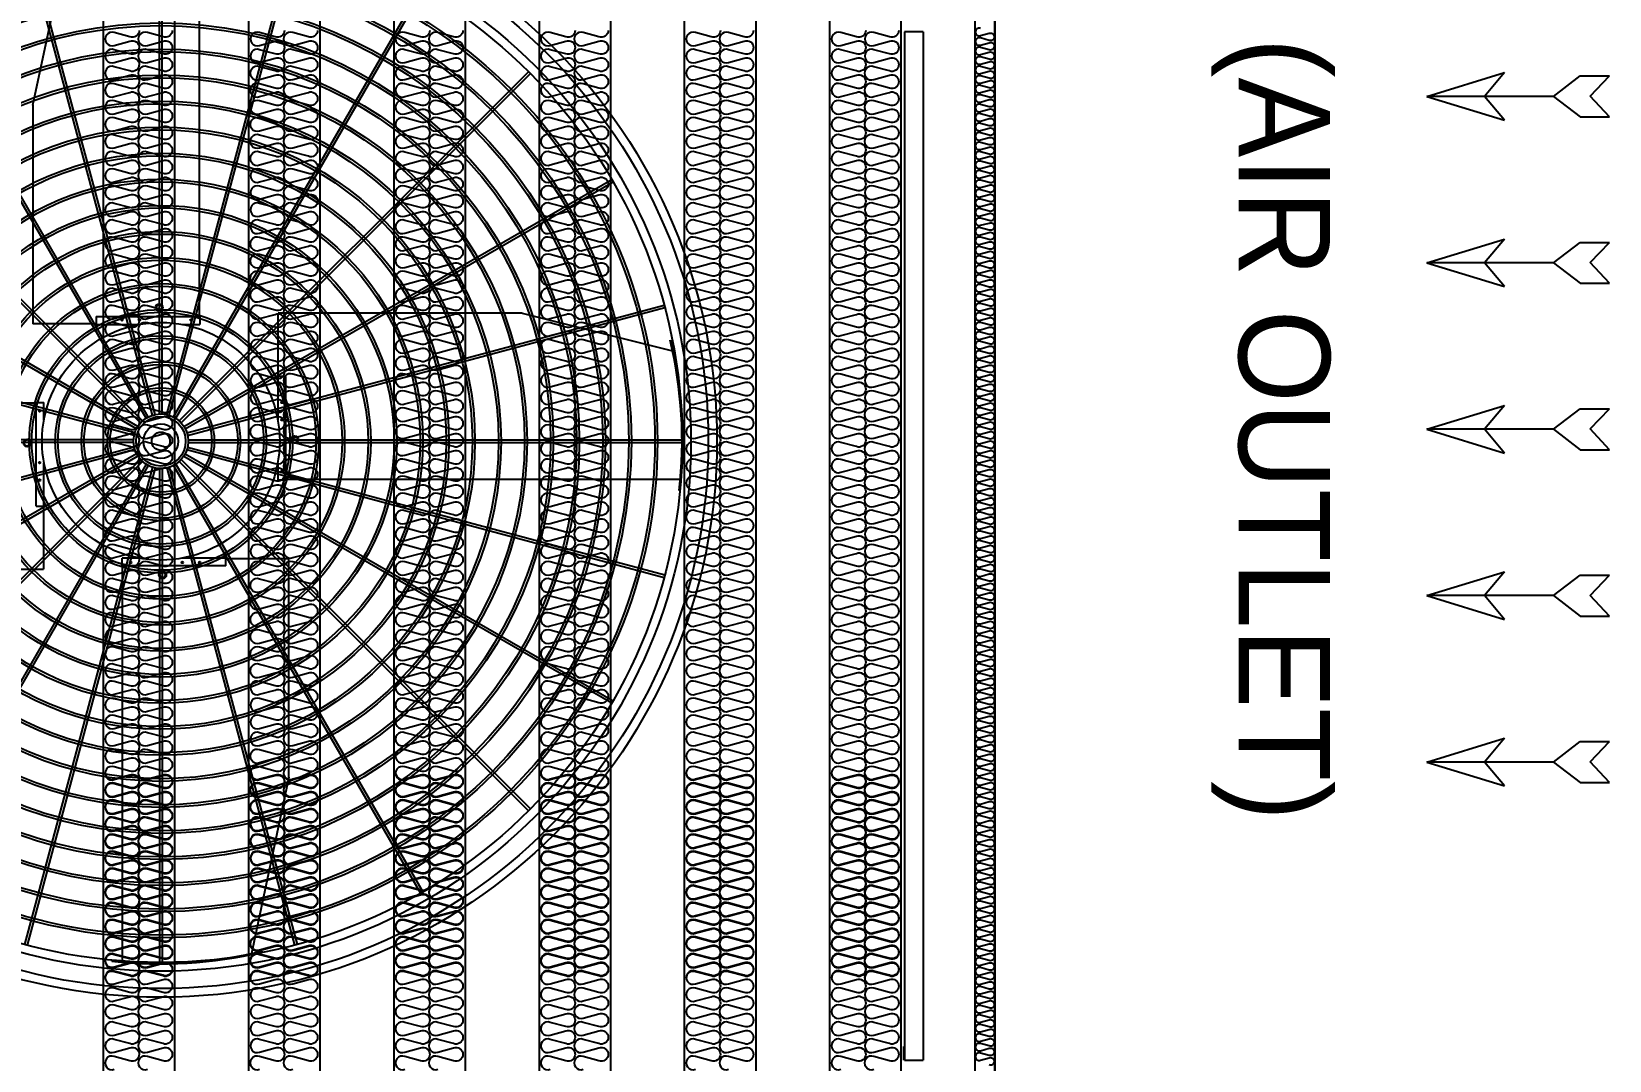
# Model space of a CAD drawing. Header units: millimetres. Extents: x 4398 to 33805, y 3079 to 23874.
# Drawn here: x 9056 to 12374, y 10282 to 12446 of the extents above; entities that cross this region are included whole.
import ezdxf
from ezdxf.enums import TextEntityAlignment as Align

# ---------------------------------------------------------------- set-up
doc = ezdxf.new("R2010")
doc.units = ezdxf.units.MM
for name, color, linetype in [('LINE', 7, 'Continuous'), ('SMS', 220, 'Continuous'), ('냉각탑', 4, 'Continuous'), ('냉각탑_dim', 1, 'Continuous'), ('냉각탑_text', 3, 'Continuous')]:
    doc.layers.add(name, color=color, linetype=linetype)
doc.styles.add('돋움', font='Dotum.ttf')

# ---------------------------------------------------------------- blocks, each defined once
blk = doc.blocks.new('화살표 IN OUT')
at = {"layer": '냉각탑_dim'}
for p, q in [((-322.7, 43), (-383.9, 43)), ((-343.1, 0.5), (-383.9, 43)), ((-266.4, 0), (-322.7, 43)), ((-163.5, 50), (-121.5, 0)), ((0, 0), (-163.5, 50)), ((-383.9, -43), (-343.1, 0.5)), ((-266.4, 0), (-322.7, -43)), ((-266.4, 0), (0, 0)), ((-163.5, -50), (-121.5, 0)), ((0, 0), (-163.5, -50)), ((-322.7, -43), (-383.9, -43))]:
    blk.add_line(p, q, dxfattribs=at)
blk = doc.blocks.new('A$C1FB73ED1')
for p, q in [((1277, 1342.9), (1277, 2480)), ((1283, 1342.9), (1283, 2480)), ((1260.8, 1340), (966.5, 2438.3)), ((1266.6, 1341.6), (972.3, 2439.9)), ((1293.4, 1341.6), (1587.7, 2439.9)), ((1299.2, 1340), (1593.5, 2438.3)), ((1245.9, 1333), (677.4, 2317.7)), ((1251.1, 1336), (682.6, 2320.7)), ((1308.9, 1336), (1877.4, 2320.7)), ((1314.1, 1333), (1882.6, 2317.7)), ((1233.4, 1322.4), (429.4, 2126.4)), ((1237.6, 1326.6), (433.6, 2130.6)), ((1322.4, 1326.6), (2126.4, 2130.6)), ((1326.6, 1322.4), (2130.6, 2126.4)), ((1224, 1308.9), (239.3, 1877.4)), ((1227, 1314.1), (242.3, 1882.6)), ((1333, 1314.1), (2317.7, 1882.6)), ((1336, 1308.9), (2320.7, 1877.4)), ((1218.4, 1293.4), (120.1, 1587.7)), ((1220, 1299.2), (121.7, 1593.5)), ((1340, 1299.2), (2438.3, 1593.5)), ((1341.6, 1293.4), (2439.9, 1587.7)), ((1217.1, 1283), (80, 1283)), ((1217.1, 1277), (80, 1277)), ((1342.9, 1283), (2480, 1283)), ((1342.9, 1277), (2480, 1277)), ((1218.4, 1266.6), (120.1, 972.3)), ((1220, 1260.8), (121.7, 966.5)), ((1224, 1251.1), (239.3, 682.6)), ((1227, 1245.9), (242.3, 677.4)), ((1233.4, 1237.6), (429.4, 433.6)), ((1326.6, 1237.6), (2130.6, 433.6)), ((1333, 1245.9), (2317.7, 677.4)), ((1336, 1251.1), (2320.7, 682.6)), ((1340, 1260.8), (2438.3, 966.5)), ((1341.6, 1266.6), (2439.9, 972.3)), ((1237.6, 1233.4), (433.6, 429.4)), ((1245.9, 1227), (677.4, 242.3)), ((1251.1, 1224), (682.6, 239.3)), ((1260.8, 1220), (966.5, 121.7)), ((1266.6, 1218.4), (972.3, 120.1)), ((1277, 1217.1), (1277, 80)), ((1283, 1217.1), (1283, 80)), ((1293.4, 1218.4), (1587.7, 120.1)), ((1299.2, 1220), (1593.5, 121.7)), ((1308.9, 1224), (1877.4, 239.3)), ((1314.1, 1227), (1882.6, 242.3)), ((1322.4, 1233.4), (2126.4, 429.4))]:
    blk.add_line(p, q)
for radius in [1280, 1260, 1220, 1200]:
    blk.add_circle((1280, 1280), radius)
at = {"ltscale": 5}
for radius in [1143, 1137, 1083, 1077, 1023, 1017, 963, 957, 903, 897, 843, 837, 783, 777, 723, 717, 663, 657, 603, 597, 543, 537, 483, 477, 423, 417, 363, 357, 303, 297, 243, 237, 183, 177, 123, 117, 63, 57, 40, 21]:
    blk.add_circle((1280, 1280), radius, dxfattribs=at)
at = {"color": 7}
blk.add_circle((1280, 1280), 273.5, dxfattribs=at)
at = {"layer": 'LINE', "color": 7}
for p, q in [((1368.2, 2477.5), (1368.2, 1567)), ((985.2, 2053.4), (1071.5, 2459.4)), ((985.2, 2053.4), (985.2, 1550)), ((1130.8, 1567), (1369.4, 1567)), ((1130.8, 1567), (1369.4, 1567)), ((1130.8, 1567), (1130.8, 1549)), ((1130.8, 1567), (1130.8, 1549)), ((1369.4, 1567), (1369.4, 1549)), ((1369.4, 1567), (1369.4, 1549)), ((2111.5, 1574.8), (1550, 1574.8)), ((1550, 1429.2), (1550, 1574.8)), ((1550, 1429.2), (1550, 1574.8)), ((2111.5, 1574.8), (2457.5, 1488.5)), ((1130.8, 1550), (985.2, 1550)), ((1130.8, 1550), (985.2, 1550)), ((1130.8, 1549), (1230.5, 1549)), ((1130.8, 1549), (1230.5, 1549)), ((1329.5, 1549), (1369.4, 1549)), ((1329.5, 1549), (1369.4, 1549)), ((1549, 1429.2), (1549, 1329.5)), ((1549, 1429.2), (1549, 1329.5)), ((1567, 1429.2), (1549, 1429.2)), ((1567, 1429.2), (1549, 1429.2)), ((1567, 1429.2), (1567, 1190.6)), ((1567, 1429.2), (1567, 1190.6)), ((84.4, 1368.2), (993, 1368.2)), ((84.4, 1368.2), (993, 1368.2)), ((993, 1130.8), (993, 1369.4)), ((993, 1130.8), (993, 1369.4)), ((993, 1369.4), (1011, 1369.4)), ((993, 1369.4), (1011, 1369.4)), ((993, 1130.8), (993, 1369.4)), ((993, 1130.8), (993, 1369.4)), ((993, 1369.4), (1011, 1369.4)), ((993, 1369.4), (1011, 1369.4)), ((1011, 1329.5), (1011, 1369.4)), ((1011, 1329.5), (1011, 1369.4)), ((1011, 1329.5), (1011, 1369.4)), ((1011, 1329.5), (1011, 1369.4)), ((1011, 1130.8), (1011, 1230.5)), ((1011, 1130.8), (1011, 1230.5)), ((1011, 1130.8), (1011, 1230.5)), ((1011, 1130.8), (1011, 1230.5)), ((1549, 1230.5), (1549, 1190.6)), ((1549, 1230.5), (1549, 1190.6)), ((1567, 1190.6), (1549, 1190.6)), ((1567, 1190.6), (1549, 1190.6)), ((2475.6, 1191.8), (1567, 1191.8)), ((993, 1130.8), (1011, 1130.8)), ((993, 1130.8), (1011, 1130.8)), ((993, 1130.8), (1011, 1130.8)), ((993, 1130.8), (1011, 1130.8)), ((1010, 1130.8), (1010, 985.2)), ((1010, 1130.8), (1010, 985.2)), ((1010, 1130.8), (1010, 985.2)), ((1010, 1130.8), (1010, 985.2)), ((508.5, 985.2), (102.5, 1071.5)), ((508.5, 985.2), (1010, 985.2)), ((508.5, 985.2), (1010, 985.2)), ((1230.5, 1011), (1190.6, 1011)), ((1190.6, 993), (1190.6, 1011)), ((1230.5, 1011), (1190.6, 1011)), ((1190.6, 993), (1190.6, 1011)), ((1429.2, 993), (1190.6, 993)), ((1429.2, 993), (1190.6, 993)), ((1191.8, 82.5), (1191.8, 993)), ((1429.2, 1011), (1329.5, 1011)), ((1429.2, 1011), (1329.5, 1011)), ((1429.2, 993), (1429.2, 1011)), ((1429.2, 993), (1429.2, 1011)), ((1429.2, 1010), (1574.8, 1010)), ((1429.2, 1010), (1574.8, 1010)), ((1574.8, 506.6), (1574.8, 1010)), ((1574.8, 506.6), (1488.5, 100.6)), ((1166.8, 83), (1166.8, 85)), ((1393.2, 83), (1393.2, 85)), ((1512.8, 104.1), (1512.8, 106.1))]:
    blk.add_line(p, q, dxfattribs=at)
for points in [[(1272.3, 1594.4), (1268.5, 1587.9), (1272.3, 1581.4), (1279.8, 1581.4), (1283.5, 1587.9), (1279.8, 1594.4)], [(1272.3, 1594.4), (1268.5, 1587.9), (1272.3, 1581.4), (1279.8, 1581.4), (1283.5, 1587.9), (1279.8, 1594.4)], [(965.6, 1272.3), (972.1, 1268.5), (978.6, 1272.3), (978.6, 1279.8), (972.1, 1283.5), (965.6, 1279.8)], [(965.6, 1272.3), (972.1, 1268.5), (978.6, 1272.3), (978.6, 1279.8), (972.1, 1283.5), (965.6, 1279.8)], [(965.6, 1272.3), (972.1, 1268.5), (978.6, 1272.3), (978.6, 1279.8), (972.1, 1283.5), (965.6, 1279.8)], [(965.6, 1272.3), (972.1, 1268.5), (978.6, 1272.3), (978.6, 1279.8), (972.1, 1283.5), (965.6, 1279.8)], [(1594.4, 1287.7), (1587.9, 1291.5), (1581.4, 1287.7), (1581.4, 1280.2), (1587.9, 1276.5), (1594.4, 1280.2)], [(1594.4, 1287.7), (1587.9, 1291.5), (1581.4, 1287.7), (1581.4, 1280.2), (1587.9, 1276.5), (1594.4, 1280.2)], [(1287.7, 965.6), (1291.5, 972.1), (1287.7, 978.6), (1280.2, 978.6), (1276.5, 972.1), (1280.2, 965.6)], [(1287.7, 965.6), (1291.5, 972.1), (1287.7, 978.6), (1280.2, 978.6), (1276.5, 972.1), (1280.2, 965.6)]]:
    blk.add_lwpolyline(points, close=True, dxfattribs=at)
for centre, radius in [((1276, 1587.9), 8.5), ((1276, 1587.9), 8.5), ((1190.6, 1559), 2), ((1190.6, 1559), 2), ((1230.6, 1559), 2), ((1230.6, 1559), 2), ((1349.6, 1559), 2), ((1349.6, 1559), 2), ((1001, 1349.6), 2), ((1001, 1349.6), 2), ((1001, 1349.6), 2), ((1001, 1349.6), 2), ((1559, 1369.4), 2), ((1559, 1369.4), 2), ((1559, 1329.4), 2), ((1559, 1329.4), 2), ((972.1, 1276), 8.5), ((972.1, 1276), 8.5), ((972.1, 1276), 8.5), ((972.1, 1276), 8.5), ((1587.9, 1284), 8.5), ((1587.9, 1284), 8.5), ((1001, 1230.6), 2), ((1001, 1230.6), 2), ((1001, 1230.6), 2), ((1001, 1230.6), 2), ((1559, 1210.4), 2), ((1559, 1210.4), 2), ((1001, 1190.6), 2), ((1001, 1190.6), 2), ((1001, 1190.6), 2), ((1001, 1190.6), 2), ((1210.4, 1001), 2), ((1210.4, 1001), 2), ((1284, 972.1), 8.5), ((1284, 972.1), 8.5), ((1329.4, 1001), 2), ((1329.4, 1001), 2), ((1369.4, 1001), 2), ((1369.4, 1001), 2)]:
    blk.add_circle(centre, radius, dxfattribs=at)
for centre, radius, start, end in [((1280, 1483.4), 1000, 83.5007, 103.4595), ((1280, 1483.4), 998, 83.4876, 103.487), ((1481.5, 1280), 998, 353.4876, 13.487), ((1481.5, 1280), 1000, 353.5007, 13.4595), ((1078.5, 1280), 1000, 173.5007, 193.4595), ((1078.5, 1280), 998, 173.4876, 193.487), ((1280, 1076.6), 998, 263.4876, 283.487), ((1280, 1076.6), 1000, 263.5007, 283.4595)]:
    blk.add_arc(centre, radius, start, end, dxfattribs=at)
blk = doc.blocks.new('SP전면')
at = {"color": 7}
for p, q in [((31549.2, -80510.4), (31549.2, -83988.4)), ((31699.2, -80510.4), (31699.2, -83988.4))]:
    blk.add_line(p, q, dxfattribs=at)
at = {"layer": 'SMS', "color": 5}
for points in [[(31625.1, -81432.6, -0.524856), (31605.6, -81446.1), (31572.7, -81437.2, 1.449198), (31572.7, -81464), (31605.6, -81455.1, -0.524856), (31625.1, -81468.6, -0.524856), (31605.6, -81482), (31572.7, -81473.1, 1.449198), (31572.7, -81499.9), (31605.6, -81491, -0.524856), (31625.1, -81504.5, -0.524856), (31605.6, -81517.9), (31572.7, -81509, 1.449198), (31572.7, -81535.9), (31605.6, -81526.9, -0.524856), (31625.1, -81540.4, -0.524856), (31605.6, -81553.8), (31572.7, -81544.9, 1.449198), (31572.7, -81571.8), (31605.6, -81562.9, -0.524856), (31625.1, -81576.3, -0.524856), (31605.6, -81589.7), (31572.7, -81580.8, 1.449198), (31572.7, -81607.7), (31605.6, -81598.8, -0.524856), (31625.1, -81612.2, -0.524856), (31605.6, -81625.6), (31572.7, -81616.7, 1.449198), (31572.7, -81643.6), (31605.6, -81634.7, -0.524856), (31625.1, -81648.1, -0.524856), (31605.6, -81661.5), (31572.7, -81652.6, 1.449198), (31572.7, -81679.5), (31605.6, -81670.6, -0.524856), (31625.1, -81684, -0.524856), (31605.6, -81697.4), (31572.7, -81688.5, 1.449198), (31572.7, -81715.4), (31605.6, -81706.5, -0.524856), (31625.1, -81719.9, -0.524856), (31605.6, -81733.4), (31572.7, -81724.5, 1.449198), (31572.7, -81751.3), (31605.6, -81742.4, -0.524856), (31625.1, -81755.8, -0.524856), (31605.6, -81769.3), (31572.7, -81760.4, 1.449198), (31572.7, -81787.2), (31605.6, -81778.3, -0.524856), (31625.1, -81791.7, -0.524856), (31605.6, -81805.2), (31572.7, -81796.3, 1.449198), (31572.7, -81823.1), (31605.6, -81814.2, -0.524856), (31625.1, -81827.7, -0.524856), (31605.6, -81841.1), (31572.7, -81832.2, 1.449198), (31572.7, -81859), (31605.6, -81850.1, -0.524856), (31625.1, -81863.6, -0.524856), (31605.6, -81877), (31572.7, -81868.1, 1.449198), (31572.7, -81895), (31605.6, -81886, -0.524856), (31625.1, -81899.5, -0.524856), (31605.6, -81912.9), (31572.7, -81904, 1.449198), (31572.7, -81930.9), (31605.6, -81922, -0.524856), (31625.1, -81935.4, -0.524856), (31605.6, -81948.8), (31572.7, -81939.9, 1.449198), (31572.7, -81966.8), (31605.6, -81957.9, -0.524856), (31625.1, -81971.3, -0.524856), (31605.6, -81984.7), (31572.7, -81975.8, 1.449198), (31572.7, -82002.7), (31605.6, -81993.8, -0.524856), (31625.1, -82007.2, -0.524856), (31605.6, -82020.6), (31572.7, -82011.7, 1.449198), (31572.7, -82038.6), (31605.6, -82029.7, -0.524856), (31625.1, -82043.1, -0.524856), (31605.6, -82056.5), (31572.7, -82047.6, 1.449198), (31572.7, -82074.5), (31605.6, -82065.6, -0.524856), (31625.1, -82079, -0.524856), (31605.6, -82092.5), (31572.7, -82083.6, 1.449198), (31572.7, -82110.4), (31605.6, -82101.5, -0.524856), (31625.1, -82114.9, -0.524856), (31605.6, -82128.4), (31572.7, -82119.5, 1.449198), (31572.7, -82146.3), (31605.6, -82137.4, -0.524856), (31625.1, -82150.8, -0.524856), (31605.6, -82164.3), (31572.7, -82155.4, 1.449198), (31572.7, -82182.2), (31605.6, -82173.3, -0.524856), (31625.1, -82186.8, -0.524856), (31605.6, -82200.2), (31572.7, -82191.3, 1.449198), (31572.7, -82218.1), (31605.6, -82209.2, -0.524856), (31625.1, -82222.7, -0.524856), (31605.6, -82236.1), (31572.7, -82227.2, 1.449198), (31572.7, -82254.1), (31605.6, -82245.1, -0.524856), (31625.1, -82258.6, -0.524856), (31605.6, -82272), (31572.7, -82263.1, 1.449198), (31572.7, -82290), (31605.6, -82281.1, -0.524856), (31625.1, -82294.5, -0.524856), (31605.6, -82307.9), (31572.7, -82299, 1.449198), (31572.7, -82325.9), (31605.6, -82317, -0.524856), (31625.1, -82330.4, -0.524856), (31605.6, -82343.8), (31572.7, -82334.9, 1.449198), (31572.7, -82361.8), (31605.6, -82352.9, -0.524856), (31625.1, -82366.3, -0.417249), (31610.6, -82380.7)], [(31694.7, -81432.6, -0.524856), (31675.2, -81446.1), (31642.3, -81437.2, 1.449198), (31642.3, -81464), (31675.2, -81455.1, -0.524856), (31694.7, -81468.6, -0.524856), (31675.2, -81482), (31642.3, -81473.1, 1.449198), (31642.3, -81499.9), (31675.2, -81491, -0.524856), (31694.7, -81504.5, -0.524856), (31675.2, -81517.9), (31642.3, -81509, 1.449198), (31642.3, -81535.9), (31675.2, -81526.9, -0.524856), (31694.7, -81540.4, -0.524856), (31675.2, -81553.8), (31642.3, -81544.9, 1.449198), (31642.3, -81571.8), (31675.2, -81562.9, -0.524856), (31694.7, -81576.3, -0.524856), (31675.2, -81589.7), (31642.3, -81580.8, 1.449198), (31642.3, -81607.7), (31675.2, -81598.8, -0.524856), (31694.7, -81612.2, -0.524856), (31675.2, -81625.6), (31642.3, -81616.7, 1.449198), (31642.3, -81643.6), (31675.2, -81634.7, -0.524856), (31694.7, -81648.1, -0.524856), (31675.2, -81661.5), (31642.3, -81652.6, 1.449198), (31642.3, -81679.5), (31675.2, -81670.6, -0.524856), (31694.7, -81684, -0.524856), (31675.2, -81697.4), (31642.3, -81688.5, 1.449198), (31642.3, -81715.4), (31675.2, -81706.5, -0.524856), (31694.7, -81719.9, -0.524856), (31675.2, -81733.4), (31642.3, -81724.5, 1.449198), (31642.3, -81751.3), (31675.2, -81742.4, -0.524856), (31694.7, -81755.8, -0.524856), (31675.2, -81769.3), (31642.3, -81760.4, 1.449198), (31642.3, -81787.2), (31675.2, -81778.3, -0.524856), (31694.7, -81791.7, -0.524856), (31675.2, -81805.2), (31642.3, -81796.3, 1.449198), (31642.3, -81823.1), (31675.2, -81814.2, -0.524856), (31694.7, -81827.7, -0.524856), (31675.2, -81841.1), (31642.3, -81832.2, 1.449198), (31642.3, -81859), (31675.2, -81850.1, -0.524856), (31694.7, -81863.6, -0.524856), (31675.2, -81877), (31642.3, -81868.1, 1.449198), (31642.3, -81895), (31675.2, -81886, -0.524856), (31694.7, -81899.5, -0.524856), (31675.2, -81912.9), (31642.3, -81904, 1.449198), (31642.3, -81930.9), (31675.2, -81922, -0.524856), (31694.7, -81935.4, -0.524856), (31675.2, -81948.8), (31642.3, -81939.9, 1.449198), (31642.3, -81966.8), (31675.2, -81957.9, -0.524856), (31694.7, -81971.3, -0.524856), (31675.2, -81984.7), (31642.3, -81975.8, 1.449198), (31642.3, -82002.7), (31675.2, -81993.8, -0.524856), (31694.7, -82007.2, -0.524856), (31675.2, -82020.6), (31642.3, -82011.7, 1.449198), (31642.3, -82038.6), (31675.2, -82029.7, -0.524856), (31694.7, -82043.1, -0.524856), (31675.2, -82056.5), (31642.3, -82047.6, 1.449198), (31642.3, -82074.5), (31675.2, -82065.6, -0.524856), (31694.7, -82079, -0.524856), (31675.2, -82092.5), (31642.3, -82083.6, 1.449198), (31642.3, -82110.4), (31675.2, -82101.5, -0.524856), (31694.7, -82114.9, -0.524856), (31675.2, -82128.4), (31642.3, -82119.5, 1.449198), (31642.3, -82146.3), (31675.2, -82137.4, -0.524856), (31694.7, -82150.8, -0.524856), (31675.2, -82164.3), (31642.3, -82155.4, 1.449198), (31642.3, -82182.2), (31675.2, -82173.3, -0.524856), (31694.7, -82186.8, -0.524856), (31675.2, -82200.2), (31642.3, -82191.3, 1.449198), (31642.3, -82218.1), (31675.2, -82209.2, -0.524856), (31694.7, -82222.7, -0.524856), (31675.2, -82236.1), (31642.3, -82227.2, 1.449198), (31642.3, -82254.1), (31675.2, -82245.1, -0.524856), (31694.7, -82258.6, -0.524856), (31675.2, -82272), (31642.3, -82263.1, 1.449198), (31642.3, -82290), (31675.2, -82281.1, -0.524856), (31694.7, -82294.5, -0.524856), (31675.2, -82307.9), (31642.3, -82299, 1.449198), (31642.3, -82325.9), (31675.2, -82317, -0.524856), (31694.7, -82330.4, -0.524856), (31675.2, -82343.8), (31642.3, -82334.9, 1.449198), (31642.3, -82361.8), (31675.2, -82352.9, -0.524856), (31694.7, -82366.3, -0.417249), (31680.2, -82380.7)], [(31553.7, -82351.9, 0.446849), (31572.7, -82361.8), (31605.6, -82352.9, -0.524856), (31625.1, -82366.3, -0.524856), (31605.6, -82379.7), (31572.7, -82370.8, 1.449198), (31572.7, -82397.7), (31605.6, -82388.8, -0.524856), (31625.1, -82402.2, -0.524856), (31605.6, -82415.6), (31572.7, -82406.7, 1.449198), (31572.7, -82433.6), (31605.6, -82424.7, -0.524856), (31625.1, -82438.1, -0.524856), (31605.6, -82451.6), (31572.7, -82442.7, 1.449198), (31572.7, -82469.5), (31605.6, -82460.6, -0.524856), (31625.1, -82474, -0.524856), (31605.6, -82487.5), (31572.7, -82478.6, 1.449198), (31572.7, -82505.4), (31605.6, -82496.5, -0.524856), (31625.1, -82509.9, -0.524856), (31605.6, -82523.4), (31572.7, -82514.5, 1.449198), (31572.7, -82541.3), (31605.6, -82532.4, -0.524856), (31625.1, -82545.9, -0.524856), (31605.6, -82559.3), (31572.7, -82550.4, 1.449198), (31572.7, -82577.2), (31605.6, -82568.3, -0.524856), (31625.1, -82581.8, -0.524856), (31605.6, -82595.2), (31572.7, -82586.3, 1.449198), (31572.7, -82613.2), (31605.6, -82604.2, -0.524856), (31625.1, -82617.7, -0.524856), (31605.6, -82631.1), (31572.7, -82622.2, 1.449198), (31572.7, -82649.1), (31605.6, -82640.2, -0.524856), (31625.1, -82653.6, -0.524856), (31605.6, -82667), (31572.7, -82658.1, 1.449198), (31572.7, -82685), (31605.6, -82676.1, -0.524856), (31625.1, -82689.5, -0.524856), (31605.6, -82702.9), (31572.7, -82694, 1.449198), (31572.7, -82720.9), (31605.6, -82712, -0.524856), (31625.1, -82725.4, -0.524856), (31605.6, -82738.8), (31572.7, -82729.9, 1.449198), (31572.7, -82756.8), (31605.6, -82747.9, -0.524856), (31625.1, -82761.3, -0.524856), (31605.6, -82774.7), (31572.7, -82765.8, 1.449198), (31572.7, -82792.7), (31605.6, -82783.8, -0.524856), (31625.1, -82797.2, -0.524856), (31605.6, -82810.7), (31572.7, -82801.8, 1.449198), (31572.7, -82828.6), (31605.6, -82819.7, -0.524856), (31625.1, -82833.1, -0.524856), (31605.6, -82846.6), (31572.7, -82837.7, 1.449198), (31572.7, -82864.5), (31605.6, -82855.6, -0.524856), (31625.1, -82869, -0.524856), (31605.6, -82882.5), (31572.7, -82873.6, 1.449198), (31572.7, -82900.4), (31605.6, -82891.5, -0.524856), (31625.1, -82905, -0.524856), (31605.6, -82918.4), (31572.7, -82909.5, 1.449198), (31572.7, -82936.3), (31605.6, -82927.4, -0.524856), (31625.1, -82940.9, -0.524856), (31605.6, -82954.3), (31572.7, -82945.4, 1.449198), (31572.7, -82972.3), (31605.6, -82963.3, -0.524856), (31625.1, -82976.8, -0.524856), (31605.6, -82990.2), (31572.7, -82981.3, 1.449198), (31572.7, -83008.2), (31605.6, -82999.3, -0.524856), (31625.1, -83012.7, -0.524856), (31605.6, -83026.1), (31572.7, -83017.2, 1.449198), (31572.7, -83044.1), (31605.6, -83035.2, -0.524856), (31625.1, -83048.6, -0.524856), (31605.6, -83062), (31572.7, -83053.1, 1.449198), (31572.7, -83080), (31605.6, -83071.1, -0.524856), (31625.1, -83084.5, -0.524856), (31605.6, -83097.9), (31572.7, -83089, 1.449198), (31572.7, -83115.9), (31605.6, -83107, -0.524856), (31625.1, -83120.4, -0.524856), (31605.6, -83133.8), (31572.7, -83124.9, 1.449198), (31572.7, -83151.8), (31605.6, -83142.9, -0.524856), (31625.1, -83156.3, -0.524856), (31605.6, -83169.8), (31572.7, -83160.9, 1.449198), (31572.7, -83187.7), (31605.6, -83178.8, -0.524856), (31625.1, -83192.2, -0.524856), (31605.6, -83205.7), (31572.7, -83196.8, 1.449198), (31572.7, -83223.6), (31605.6, -83214.7, -0.524856), (31625.1, -83228.1, -0.524856), (31605.6, -83241.6), (31572.7, -83232.7, 1.449198), (31572.7, -83259.5), (31605.6, -83250.6, -0.524856), (31625.1, -83264.1, -0.524856), (31605.6, -83277.5), (31572.7, -83268.6, 1.449198), (31572.7, -83295.4), (31605.6, -83286.5, -0.524856), (31625.1, -83300, -0.524856), (31605.6, -83313.4), (31572.7, -83304.5, 1.449198), (31572.7, -83331.4), (31605.6, -83322.4, -0.524856), (31625.1, -83335.9, -0.524856), (31605.6, -83349.3), (31572.7, -83340.4, 1.449198), (31572.7, -83367.3), (31605.6, -83358.4, -0.524856), (31625.1, -83371.8, -0.524856), (31605.6, -83385.2), (31572.7, -83376.3, 0.440524), (31553.8, -83385.9, 0.440524)], [(31623.3, -82351.9, 0.446849), (31642.3, -82361.8), (31675.2, -82352.9, -0.524856), (31694.7, -82366.3, -0.524856), (31675.2, -82379.7), (31642.3, -82370.8, 1.449198), (31642.3, -82397.7), (31675.2, -82388.8, -0.524856), (31694.7, -82402.2, -0.524856), (31675.2, -82415.6), (31642.3, -82406.7, 1.449198), (31642.3, -82433.6), (31675.2, -82424.7, -0.524856), (31694.7, -82438.1, -0.524856), (31675.2, -82451.6), (31642.3, -82442.7, 1.449198), (31642.3, -82469.5), (31675.2, -82460.6, -0.524856), (31694.7, -82474, -0.524856), (31675.2, -82487.5), (31642.3, -82478.6, 1.449198), (31642.3, -82505.4), (31675.2, -82496.5, -0.524856), (31694.7, -82509.9, -0.524856), (31675.2, -82523.4), (31642.3, -82514.5, 1.449198), (31642.3, -82541.3), (31675.2, -82532.4, -0.524856), (31694.7, -82545.9, -0.524856), (31675.2, -82559.3), (31642.3, -82550.4, 1.449198), (31642.3, -82577.2), (31675.2, -82568.3, -0.524856), (31694.7, -82581.8, -0.524856), (31675.2, -82595.2), (31642.3, -82586.3, 1.449198), (31642.3, -82613.2), (31675.2, -82604.2, -0.524856), (31694.7, -82617.7, -0.524856), (31675.2, -82631.1), (31642.3, -82622.2, 1.449198), (31642.3, -82649.1), (31675.2, -82640.2, -0.524856), (31694.7, -82653.6, -0.524856), (31675.2, -82667), (31642.3, -82658.1, 1.449198), (31642.3, -82685), (31675.2, -82676.1, -0.524856), (31694.7, -82689.5, -0.524856), (31675.2, -82702.9), (31642.3, -82694, 1.449198), (31642.3, -82720.9), (31675.2, -82712, -0.524856), (31694.7, -82725.4, -0.524856), (31675.2, -82738.8), (31642.3, -82729.9, 1.449198), (31642.3, -82756.8), (31675.2, -82747.9, -0.524856), (31694.7, -82761.3, -0.524856), (31675.2, -82774.7), (31642.3, -82765.8, 1.449198), (31642.3, -82792.7), (31675.2, -82783.8, -0.524856), (31694.7, -82797.2, -0.524856), (31675.2, -82810.7), (31642.3, -82801.8, 1.449198), (31642.3, -82828.6), (31675.2, -82819.7, -0.524856), (31694.7, -82833.1, -0.524856), (31675.2, -82846.6), (31642.3, -82837.7, 1.449198), (31642.3, -82864.5), (31675.2, -82855.6, -0.524856), (31694.7, -82869, -0.524856), (31675.2, -82882.5), (31642.3, -82873.6, 1.449198), (31642.3, -82900.4), (31675.2, -82891.5, -0.524856), (31694.7, -82905, -0.524856), (31675.2, -82918.4), (31642.3, -82909.5, 1.449198), (31642.3, -82936.3), (31675.2, -82927.4, -0.524856), (31694.7, -82940.9, -0.524856), (31675.2, -82954.3), (31642.3, -82945.4, 1.449198), (31642.3, -82972.3), (31675.2, -82963.3, -0.524856), (31694.7, -82976.8, -0.524856), (31675.2, -82990.2), (31642.3, -82981.3, 1.449198), (31642.3, -83008.2), (31675.2, -82999.3, -0.524856), (31694.7, -83012.7, -0.524856), (31675.2, -83026.1), (31642.3, -83017.2, 1.449198), (31642.3, -83044.1), (31675.2, -83035.2, -0.524856), (31694.7, -83048.6, -0.524856), (31675.2, -83062), (31642.3, -83053.1, 1.449198), (31642.3, -83080), (31675.2, -83071.1, -0.524856), (31694.7, -83084.5, -0.524856), (31675.2, -83097.9), (31642.3, -83089, 1.449198), (31642.3, -83115.9), (31675.2, -83107, -0.524856), (31694.7, -83120.4, -0.524856), (31675.2, -83133.8), (31642.3, -83124.9, 1.449198), (31642.3, -83151.8), (31675.2, -83142.9, -0.524856), (31694.7, -83156.3, -0.524856), (31675.2, -83169.8), (31642.3, -83160.9, 1.449198), (31642.3, -83187.7), (31675.2, -83178.8, -0.524856), (31694.7, -83192.2, -0.524856), (31675.2, -83205.7), (31642.3, -83196.8, 1.449198), (31642.3, -83223.6), (31675.2, -83214.7, -0.524856), (31694.7, -83228.1, -0.524856), (31675.2, -83241.6), (31642.3, -83232.7, 1.449198), (31642.3, -83259.5), (31675.2, -83250.6, -0.524856), (31694.7, -83264.1, -0.524856), (31675.2, -83277.5), (31642.3, -83268.6, 1.449198), (31642.3, -83295.4), (31675.2, -83286.5, -0.524856), (31694.7, -83300, -0.524856), (31675.2, -83313.4), (31642.3, -83304.5, 1.449198), (31642.3, -83331.4), (31675.2, -83322.4, -0.524856), (31694.7, -83335.9, -0.524856), (31675.2, -83349.3), (31642.3, -83340.4, 1.449198), (31642.3, -83367.3), (31675.2, -83358.4, -0.524856), (31694.7, -83371.8, -0.524856), (31675.2, -83385.2), (31642.3, -83376.3, 0.440524), (31623.4, -83385.9, 0.440524)], [(31553.7, -82996.9, 0.446849), (31572.7, -83006.8), (31605.6, -82997.9, -0.524856), (31625.1, -83011.3, -0.524856), (31605.6, -83024.7), (31572.7, -83015.8, 1.449198), (31572.7, -83042.7), (31605.6, -83033.8, -0.524856), (31625.1, -83047.2, -0.524856), (31605.6, -83060.6), (31572.7, -83051.7, 1.449198), (31572.7, -83078.6), (31605.6, -83069.7, -0.524856), (31625.1, -83083.1, -0.524856), (31605.6, -83096.6), (31572.7, -83087.7, 1.449198), (31572.7, -83114.5), (31605.6, -83105.6, -0.524856), (31625.1, -83119, -0.524856), (31605.6, -83132.5), (31572.7, -83123.6, 1.449198), (31572.7, -83150.4), (31605.6, -83141.5, -0.524856), (31625.1, -83154.9, -0.524856), (31605.6, -83168.4), (31572.7, -83159.5, 1.449198), (31572.7, -83186.3), (31605.6, -83177.4, -0.524856), (31625.1, -83190.9, -0.524856), (31605.6, -83204.3), (31572.7, -83195.4, 1.449198), (31572.7, -83222.2), (31605.6, -83213.3, -0.524856), (31625.1, -83226.8, -0.524856), (31605.6, -83240.2), (31572.7, -83231.3, 1.449198), (31572.7, -83258.2), (31605.6, -83249.2, -0.524856), (31625.1, -83262.7, -0.524856), (31605.6, -83276.1), (31572.7, -83267.2, 1.449198), (31572.7, -83294.1), (31605.6, -83285.2, -0.524856), (31625.1, -83298.6, -0.524856), (31605.6, -83312), (31572.7, -83303.1, 1.449198), (31572.7, -83330), (31605.6, -83321.1, -0.524856), (31625.1, -83334.5, -0.524856), (31605.6, -83347.9), (31572.7, -83339, 1.449198), (31572.7, -83365.9), (31605.6, -83357, -0.524856), (31625.1, -83370.4, -0.524856), (31605.6, -83383.8), (31572.7, -83374.9, 1.449198), (31572.7, -83401.8), (31605.6, -83392.9, -0.524856), (31625.1, -83406.3, -0.524856), (31605.6, -83419.7), (31572.7, -83410.8, 1.449198), (31572.7, -83437.7), (31605.6, -83428.8, -0.524856), (31625.1, -83442.2, -0.524856), (31605.6, -83455.7), (31572.7, -83446.8, 1.449198), (31572.7, -83473.6), (31605.6, -83464.7, -0.524856), (31625.1, -83478.1, -0.524856), (31605.6, -83491.6), (31572.7, -83482.7, 1.449198), (31572.7, -83509.5), (31605.6, -83500.6, -0.524856), (31625.1, -83514, -0.524856), (31605.6, -83527.5), (31572.7, -83518.6, 1.449198), (31572.7, -83545.4), (31605.6, -83536.5, -0.524856), (31625.1, -83550, -0.524856), (31605.6, -83563.4), (31572.7, -83554.5, 1.449198), (31572.7, -83581.3), (31605.6, -83572.4, -0.524856), (31625.1, -83585.9, -0.524856), (31605.6, -83599.3), (31572.7, -83590.4, 1.449198), (31572.7, -83617.3)], [(31623.3, -82996.9, 0.446849), (31642.3, -83006.8), (31675.2, -82997.9, -0.524856), (31694.7, -83011.3, -0.524856), (31675.2, -83024.7), (31642.3, -83015.8, 1.449198), (31642.3, -83042.7), (31675.2, -83033.8, -0.524856), (31694.7, -83047.2, -0.524856), (31675.2, -83060.6), (31642.3, -83051.7, 1.449198), (31642.3, -83078.6), (31675.2, -83069.7, -0.524856), (31694.7, -83083.1, -0.524856), (31675.2, -83096.6), (31642.3, -83087.7, 1.449198), (31642.3, -83114.5), (31675.2, -83105.6, -0.524856), (31694.7, -83119, -0.524856), (31675.2, -83132.5), (31642.3, -83123.6, 1.449198), (31642.3, -83150.4), (31675.2, -83141.5, -0.524856), (31694.7, -83154.9, -0.524856), (31675.2, -83168.4), (31642.3, -83159.5, 1.449198), (31642.3, -83186.3), (31675.2, -83177.4, -0.524856), (31694.7, -83190.9, -0.524856), (31675.2, -83204.3), (31642.3, -83195.4, 1.449198), (31642.3, -83222.2), (31675.2, -83213.3, -0.524856), (31694.7, -83226.8, -0.524856), (31675.2, -83240.2), (31642.3, -83231.3, 1.449198), (31642.3, -83258.2), (31675.2, -83249.2, -0.524856), (31694.7, -83262.7, -0.524856), (31675.2, -83276.1), (31642.3, -83267.2, 1.449198), (31642.3, -83294.1), (31675.2, -83285.2, -0.524856), (31694.7, -83298.6, -0.524856), (31675.2, -83312), (31642.3, -83303.1, 1.449198), (31642.3, -83330), (31675.2, -83321.1, -0.524856), (31694.7, -83334.5, -0.524856), (31675.2, -83347.9), (31642.3, -83339, 1.449198), (31642.3, -83365.9), (31675.2, -83357, -0.524856), (31694.7, -83370.4, -0.524856), (31675.2, -83383.8), (31642.3, -83374.9, 1.449198), (31642.3, -83401.8), (31675.2, -83392.9, -0.524856), (31694.7, -83406.3, -0.524856), (31675.2, -83419.7), (31642.3, -83410.8, 1.449198), (31642.3, -83437.7), (31675.2, -83428.8, -0.524856), (31694.7, -83442.2, -0.524856), (31675.2, -83455.7), (31642.3, -83446.8, 1.449198), (31642.3, -83473.6), (31675.2, -83464.7, -0.524856), (31694.7, -83478.1, -0.524856), (31675.2, -83491.6), (31642.3, -83482.7, 1.449198), (31642.3, -83509.5), (31675.2, -83500.6, -0.524856), (31694.7, -83514, -0.524856), (31675.2, -83527.5), (31642.3, -83518.6, 1.449198), (31642.3, -83545.4), (31675.2, -83536.5, -0.524856), (31694.7, -83550, -0.524856), (31675.2, -83563.4), (31642.3, -83554.5, 1.449198), (31642.3, -83581.3), (31675.2, -83572.4, -0.524856), (31694.7, -83585.9, -0.524856), (31675.2, -83599.3), (31642.3, -83590.4, 1.449198), (31642.3, -83617.3)], [(31572.7, -83376.3, 1.449198), (31572.7, -83403.2), (31605.6, -83394.3, -0.524856), (31625.1, -83407.7, -0.524856), (31605.6, -83421.1), (31572.7, -83412.2, 0.54148), (31553.3, -83426.4, 0.54148)], [(31642.3, -83376.3, 1.449198), (31642.3, -83403.2), (31675.2, -83394.3, -0.524856), (31694.7, -83407.7, -0.524856), (31675.2, -83421.1), (31642.3, -83412.2, 0.54148), (31622.9, -83426.4, 0.54148)]]:
    blk.add_lwpolyline(points, format="xyb", dxfattribs=at)
blk = doc.blocks.new('3')
at = {"color": 7}
for p, q in [((11039.2, 13412.6), (11039.2, 9892.6)), ((11081.2, 13412.6), (11081.2, 9812.6))]:
    blk.add_line(p, q, dxfattribs=at)
for p, q in [((11081.2, 13412.6), (11081.2, 9812.6)), ((10891.6, 12445.1), (10891.6, 10283.2)), ((10930.9, 12445.1), (10891.6, 12445.1)), ((10930.9, 12445.1), (10930.9, 10283.2)), ((10889.7, 10311.3), (10889.7, 10283.2)), ((10891.6, 10283.2), (10930.9, 10283.2))]:
    blk.add_line(p, q)
at = {"ltscale": 500, "elevation": 0}
blk.add_lwpolyline([(7481.2, 13412.6), (11080.9, 13412.6), (11080.9, 9812.6), (7481.2, 9812.6)], close=True, dxfattribs=at)
at = {"layer": 'SMS', "color": 5, "elevation": 0}
for points in [[(11051.1, 12452.4, 0.524856), (11040.3, 12444.9, 0.524856), (11051.1, 12437.5), (11069.4, 12442.4, -1.449198), (11069.4, 12427.5), (11051.1, 12432.5, 0.524856), (11040.3, 12425, 0.524856), (11051.1, 12417.5), (11069.4, 12422.5, -1.449198), (11069.4, 12407.6), (11051.1, 12412.5, 0.524856), (11040.3, 12405, 0.524856), (11051.1, 12397.6), (11069.4, 12402.5, -1.449198), (11069.4, 12387.6), (11051.1, 12392.6, 0.524856), (11040.3, 12385.1, 0.524856), (11051.1, 12377.6), (11069.4, 12382.6, -1.449198), (11069.4, 12367.7), (11051.1, 12372.6, 0.524856), (11040.3, 12365.1, 0.524856), (11051.1, 12357.7), (11069.4, 12362.6, -1.449198), (11069.4, 12347.7), (11051.1, 12352.7, 0.524856), (11040.3, 12345.2, 0.524856), (11051.1, 12337.7), (11069.4, 12342.7, -1.449198), (11069.4, 12327.8), (11051.1, 12332.7, 0.524856), (11040.3, 12325.2, 0.524856), (11051.1, 12317.8), (11069.4, 12322.7, -1.449198), (11069.4, 12307.8), (11051.1, 12312.8, 0.524856), (11040.3, 12305.3, 0.524856), (11051.1, 12297.8), (11069.4, 12302.8, -1.449198), (11069.4, 12287.9), (11051.1, 12292.8, 0.524856), (11040.3, 12285.3, 0.524856), (11051.1, 12277.9), (11069.4, 12282.8, -1.449198), (11069.4, 12267.9), (11051.1, 12272.9, 0.524856), (11040.3, 12265.4, 0.524856), (11051.1, 12257.9), (11069.4, 12262.9, -1.449198), (11069.4, 12248), (11051.1, 12252.9, 0.524856), (11040.3, 12245.4, 0.417249), (11048.4, 12237.5)], [(11080, 12253.4, -0.446849), (11069.4, 12248), (11051.1, 12252.9, 0.524856), (11040.3, 12245.4, 0.524856), (11051.1, 12238), (11069.4, 12242.9, -1.449198), (11069.4, 12228), (11051.1, 12233, 0.524856), (11040.3, 12225.5, 0.524856), (11051.1, 12218), (11069.4, 12223, -1.449198), (11069.4, 12208.1), (11051.1, 12213, 0.524856), (11040.3, 12205.5, 0.524856), (11051.1, 12198.1), (11069.4, 12203, -1.449198), (11069.4, 12188.1), (11051.1, 12193.1, 0.524856), (11040.3, 12185.6, 0.524856), (11051.1, 12178.1), (11069.4, 12183.1, -1.449198), (11069.4, 12168.2), (11051.1, 12173.1, 0.524856), (11040.3, 12165.6, 0.524856), (11051.1, 12158.2), (11069.4, 12163.1, -1.449198), (11069.4, 12148.2), (11051.1, 12153.2, 0.524856), (11040.3, 12145.7, 0.524856), (11051.1, 12138.2), (11069.4, 12143.2, -1.449198), (11069.4, 12128.3), (11051.1, 12133.2, 0.524856), (11040.3, 12125.7, 0.524856), (11051.1, 12118.3), (11069.4, 12123.2, -1.449198), (11069.4, 12108.3), (11051.1, 12113.3, 0.524856), (11040.3, 12105.8, 0.524856), (11051.1, 12098.3), (11069.4, 12103.3, -1.449198), (11069.4, 12088.4), (11051.1, 12093.3, 0.524856), (11040.3, 12085.8, 0.524856), (11051.1, 12078.4), (11069.4, 12083.3, -1.449198), (11069.4, 12068.4), (11051.1, 12073.4, 0.524856), (11040.3, 12065.9, 0.524856), (11051.1, 12058.4), (11069.4, 12063.4, -1.449198), (11069.4, 12048.5), (11051.1, 12053.4, 0.524856), (11040.3, 12045.9, 0.524856), (11051.1, 12038.5), (11069.4, 12043.4, -1.449198), (11069.4, 12028.5), (11051.1, 12033.5, 0.524856), (11040.3, 12026, 0.524856), (11051.1, 12018.5), (11069.4, 12023.5, -1.449198), (11069.4, 12008.6), (11051.1, 12013.5, 0.524856), (11040.3, 12006, 0.524856), (11051.1, 11998.6), (11069.4, 12003.5, -1.449198), (11069.4, 11988.6), (11051.1, 11993.6, 0.524856), (11040.3, 11986.1, 0.524856), (11051.1, 11978.6), (11069.4, 11983.6, -1.449198), (11069.4, 11968.7), (11051.1, 11973.6, 0.524856), (11040.3, 11966.1, 0.524856), (11051.1, 11958.7), (11069.4, 11963.6, -1.449198), (11069.4, 11948.7), (11051.1, 11953.7, 0.524856), (11040.3, 11946.2, 0.524856), (11051.1, 11938.7), (11069.4, 11943.7, -1.449198), (11069.4, 11928.8), (11051.1, 11933.7, 0.524856), (11040.3, 11926.2, 0.524856), (11051.1, 11918.8), (11069.4, 11923.7, -1.449198), (11069.4, 11908.8), (11051.1, 11913.8, 0.524856), (11040.3, 11906.3, 0.524856), (11051.1, 11898.8), (11069.4, 11903.8, -1.449198), (11069.4, 11888.9), (11051.1, 11893.8, 0.524856), (11040.3, 11886.3, 0.524856), (11051.1, 11878.9), (11069.4, 11883.8, -1.449198), (11069.4, 11868.9), (11051.1, 11873.9, 0.524856), (11040.3, 11866.4, 0.524856), (11051.1, 11858.9), (11069.4, 11863.9, -1.449198), (11069.4, 11849), (11051.1, 11853.9, 0.524856), (11040.3, 11846.4, 0.524856), (11051.1, 11839), (11069.4, 11843.9, -1.449198), (11069.4, 11829), (11051.1, 11834, 0.524856), (11040.3, 11826.5, 0.524856), (11051.1, 11819), (11069.4, 11824, -1.449198), (11069.4, 11809.1), (11051.1, 11814, 0.524856), (11040.3, 11806.5, 0.524856), (11051.1, 11799.1), (11069.4, 11804, -1.449198), (11069.4, 11789.1), (11051.1, 11794.1, 0.524856), (11040.3, 11786.6, 0.524856), (11051.1, 11779.1), (11069.4, 11784.1, -1.449198), (11069.4, 11769.2), (11051.1, 11774.1, 0.524856), (11040.3, 11766.6, 0.524856), (11051.1, 11759.2), (11069.4, 11764.1, -1.449198), (11069.4, 11749.2), (11051.1, 11754.2, 0.524856), (11040.3, 11746.7, 0.524856), (11051.1, 11739.2), (11069.4, 11744.2, -1.449198), (11069.4, 11729.3), (11051.1, 11734.2, 0.524856), (11040.3, 11726.7, 0.524856), (11051.1, 11719.3), (11069.4, 11724.2, -1.449198), (11069.4, 11709.3), (11051.1, 11714.3, 0.524856), (11040.3, 11706.8, 0.524856), (11051.1, 11699.3), (11069.4, 11704.3, -1.449198), (11069.4, 11689.4), (11051.1, 11694.3, 0.524856), (11040.3, 11686.8, 0.524856), (11051.1, 11679.4), (11069.4, 11684.3, -1.449198), (11069.4, 11669.4), (11051.1, 11674.4, 0.524856), (11040.3, 11666.9, 0.417249), (11048.4, 11658.9)], [(11080, 11674.9, -0.446849), (11069.4, 11669.4), (11051.1, 11674.4, 0.524856), (11040.3, 11666.9, 0.524856), (11051.1, 11659.4), (11069.4, 11664.4, -1.449198), (11069.4, 11649.5), (11051.1, 11654.4, 0.524856), (11040.3, 11646.9, 0.524856), (11051.1, 11639.5), (11069.4, 11644.4, -1.449198), (11069.4, 11629.5), (11051.1, 11634.5, 0.524856), (11040.3, 11627, 0.524856), (11051.1, 11619.5), (11069.4, 11624.5, -1.449198), (11069.4, 11609.6), (11051.1, 11614.5, 0.524856), (11040.3, 11607, 0.524856), (11051.1, 11599.6), (11069.4, 11604.5, -1.449198), (11069.4, 11589.6), (11051.1, 11594.6, 0.524856), (11040.3, 11587.1, 0.524856), (11051.1, 11579.6), (11069.4, 11584.6, -1.449198), (11069.4, 11569.7), (11051.1, 11574.6, 0.524856), (11040.3, 11567.1, 0.524856), (11051.1, 11559.7), (11069.4, 11564.6, -1.449198), (11069.4, 11549.7), (11051.1, 11554.7, 0.524856), (11040.3, 11547.2, 0.524856), (11051.1, 11539.7), (11069.4, 11544.7, -1.449198), (11069.4, 11529.8), (11051.1, 11534.7, 0.524856), (11040.3, 11527.2, 0.524856), (11051.1, 11519.8), (11069.4, 11524.7, -1.449198), (11069.4, 11509.8), (11051.1, 11514.8, 0.524856), (11040.3, 11507.3, 0.524856), (11051.1, 11499.8), (11069.4, 11504.8, -1.449198), (11069.4, 11489.9), (11051.1, 11494.8, 0.524856), (11040.3, 11487.3, 0.524856), (11051.1, 11479.9), (11069.4, 11484.8, -1.449198), (11069.4, 11469.9), (11051.1, 11474.9, 0.524856), (11040.3, 11467.4, 0.524856), (11051.1, 11459.9), (11069.4, 11464.9, -1.449198), (11069.4, 11450), (11051.1, 11454.9, 0.524856), (11040.3, 11447.4, 0.524856), (11051.1, 11440), (11069.4, 11444.9, -1.449198), (11069.4, 11430), (11051.1, 11435, 0.524856), (11040.3, 11427.5, 0.524856), (11051.1, 11420), (11069.4, 11425, -1.449198), (11069.4, 11410.1), (11051.1, 11415, 0.524856), (11040.3, 11407.5, 0.524856), (11051.1, 11400.1), (11069.4, 11405, -1.449198), (11069.4, 11390.1), (11051.1, 11395.1, 0.524856), (11040.3, 11387.6, 0.524856), (11051.1, 11380.1), (11069.4, 11385.1, -1.449198), (11069.4, 11370.2), (11051.1, 11375.1, 0.524856), (11040.3, 11367.6, 0.524856), (11051.1, 11360.2), (11069.4, 11365.1, -1.449198), (11069.4, 11350.2), (11051.1, 11355.2, 0.524856), (11040.3, 11347.7, 0.524856), (11051.1, 11340.2), (11069.4, 11345.2, -1.449198), (11069.4, 11330.3), (11051.1, 11335.2, 0.524856), (11040.3, 11327.7, 0.524856), (11051.1, 11320.3), (11069.4, 11325.2, -1.449198), (11069.4, 11310.3), (11051.1, 11315.3, 0.524856), (11040.3, 11307.8, 0.524856), (11051.1, 11300.3), (11069.4, 11305.3, -1.449198), (11069.4, 11290.4), (11051.1, 11295.3, 0.524856), (11040.3, 11287.8, 0.524856), (11051.1, 11280.4), (11069.4, 11285.3, -1.449198), (11069.4, 11270.4), (11051.1, 11275.4, 0.524856), (11040.3, 11267.9, 0.524856), (11051.1, 11260.4), (11069.4, 11265.4, -1.449198), (11069.4, 11250.5), (11051.1, 11255.4, 0.524856), (11040.3, 11247.9, 0.524856), (11051.1, 11240.5), (11069.4, 11245.4, -1.449198), (11069.4, 11230.5), (11051.1, 11235.5, 0.524856), (11040.3, 11228, 0.524856), (11051.1, 11220.5), (11069.4, 11225.5, -1.449198), (11069.4, 11210.6), (11051.1, 11215.5, 0.524856), (11040.3, 11208, 0.524856), (11051.1, 11200.6), (11069.4, 11205.5, -1.449198), (11069.4, 11190.6), (11051.1, 11195.6, 0.524856), (11040.3, 11188.1, 0.524856), (11051.1, 11180.6), (11069.4, 11185.6, -1.449198), (11069.4, 11170.7), (11051.1, 11175.6, 0.524856), (11040.3, 11168.1, 0.524856), (11051.1, 11160.7), (11069.4, 11165.6, -1.449198), (11069.4, 11150.7), (11051.1, 11155.7, 0.524856), (11040.3, 11148.2, 0.524856), (11051.1, 11140.7), (11069.4, 11145.7, -1.449198), (11069.4, 11130.8), (11051.1, 11135.7, 0.524856), (11040.3, 11128.2, 0.524856), (11051.1, 11120.8), (11069.4, 11125.7, -1.449198), (11069.4, 11110.8), (11051.1, 11115.8, 0.524856), (11040.3, 11108.3, 0.524856), (11051.1, 11100.8), (11069.4, 11105.8, -1.449198), (11069.4, 11090.9), (11051.1, 11095.8, 0.524856), (11040.3, 11088.3, 0.417249), (11048.4, 11080.4)], [(11080, 11096.3, -0.446849), (11069.4, 11090.9), (11051.1, 11095.8, 0.524856), (11040.3, 11088.3, 0.524856), (11051.1, 11080.9), (11069.4, 11085.8, -1.449198), (11069.4, 11070.9), (11051.1, 11075.9, 0.524856), (11040.3, 11068.4, 0.524856), (11051.1, 11060.9), (11069.4, 11065.9, -1.449198), (11069.4, 11051), (11051.1, 11055.9, 0.524856), (11040.3, 11048.4, 0.524856), (11051.1, 11041), (11069.4, 11045.9, -1.449198), (11069.4, 11031), (11051.1, 11036, 0.524856), (11040.3, 11028.5, 0.524856), (11051.1, 11021), (11069.4, 11026, -1.449198), (11069.4, 11011.1), (11051.1, 11016, 0.524856), (11040.3, 11008.5, 0.524856), (11051.1, 11001.1), (11069.4, 11006, -1.449198), (11069.4, 10991.1), (11051.1, 10996.1, 0.524856), (11040.3, 10988.6, 0.524856), (11051.1, 10981.1), (11069.4, 10986.1, -1.449198), (11069.4, 10971.2), (11051.1, 10976.1, 0.524856), (11040.3, 10968.6, 0.524856), (11051.1, 10961.2), (11069.4, 10966.1, -1.449198), (11069.4, 10951.2), (11051.1, 10956.2, 0.524856), (11040.3, 10948.7, 0.524856), (11051.1, 10941.2), (11069.4, 10946.2, -1.449198), (11069.4, 10931.3), (11051.1, 10936.2, 0.524856), (11040.3, 10928.7, 0.524856), (11051.1, 10921.3), (11069.4, 10926.2, -1.449198), (11069.4, 10911.3), (11051.1, 10916.3, 0.524856), (11040.3, 10908.8, 0.524856), (11051.1, 10901.3), (11069.4, 10906.3, -1.449198), (11069.4, 10891.4), (11051.1, 10896.3, 0.524856), (11040.3, 10888.8, 0.524856), (11051.1, 10881.4), (11069.4, 10886.3, -1.449198), (11069.4, 10871.4), (11051.1, 10876.4, 0.524856), (11040.3, 10868.9, 0.524856), (11051.1, 10861.4), (11069.4, 10866.4, -1.449198), (11069.4, 10851.5), (11051.1, 10856.4, 0.524856), (11040.3, 10848.9, 0.524856), (11051.1, 10841.5), (11069.4, 10846.4, -1.449198), (11069.4, 10831.5), (11051.1, 10836.5, 0.524856), (11040.3, 10829, 0.524856), (11051.1, 10821.5), (11069.4, 10826.5, -1.449198), (11069.4, 10811.6), (11051.1, 10816.5, 0.524856), (11040.3, 10809, 0.524856), (11051.1, 10801.6), (11069.4, 10806.5, -1.449198), (11069.4, 10791.6), (11051.1, 10796.6, 0.524856), (11040.3, 10789.1, 0.524856), (11051.1, 10781.6), (11069.4, 10786.6, -1.449198), (11069.4, 10771.7), (11051.1, 10776.6, 0.524856), (11040.3, 10769.1, 0.524856), (11051.1, 10761.7), (11069.4, 10766.6, -1.449198), (11069.4, 10751.7), (11051.1, 10756.7, 0.524856), (11040.3, 10749.2, 0.524856), (11051.1, 10741.7), (11069.4, 10746.7, -1.449198), (11069.4, 10731.8), (11051.1, 10736.7, 0.524856), (11040.3, 10729.2, 0.524856), (11051.1, 10721.8), (11069.4, 10726.7, -1.449198), (11069.4, 10711.8), (11051.1, 10716.8, 0.524856), (11040.3, 10709.3, 0.524856), (11051.1, 10701.8), (11069.4, 10706.8, -1.449198), (11069.4, 10691.9), (11051.1, 10696.8, 0.524856), (11040.3, 10689.3, 0.524856), (11051.1, 10681.9), (11069.4, 10686.8, -1.449198), (11069.4, 10671.9), (11051.1, 10676.9, 0.524856), (11040.3, 10669.4, 0.524856), (11051.1, 10661.9), (11069.4, 10666.9, -1.449198), (11069.4, 10652), (11051.1, 10656.9, 0.524856), (11040.3, 10649.4, 0.524856), (11051.1, 10642), (11069.4, 10646.9, -1.449198), (11069.4, 10632), (11051.1, 10637, 0.524856), (11040.3, 10629.5, 0.524856), (11051.1, 10622), (11069.4, 10627, -1.449198), (11069.4, 10612.1), (11051.1, 10617, 0.524856), (11040.3, 10609.5, 0.524856), (11051.1, 10602.1), (11069.4, 10607, -1.449198), (11069.4, 10592.1), (11051.1, 10597.1, 0.524856), (11040.3, 10589.6, 0.524856), (11051.1, 10582.1), (11069.4, 10587.1, -1.449198), (11069.4, 10572.2), (11051.1, 10577.1, 0.524856), (11040.3, 10569.6, 0.524856), (11051.1, 10562.2), (11069.4, 10567.1, -1.449198), (11069.4, 10552.2), (11051.1, 10557.2, 0.524856), (11040.3, 10549.7, 0.524856), (11051.1, 10542.2), (11069.4, 10547.2, -1.449198), (11069.4, 10532.3), (11051.1, 10537.2, 0.524856), (11040.3, 10529.7, 0.524856), (11051.1, 10522.3), (11069.4, 10527.2, -1.449198), (11069.4, 10512.3), (11051.1, 10517.3, 0.524856), (11040.3, 10509.8, 0.417249), (11048.4, 10501.8)], [(11080, 10517.8, -0.446849), (11069.4, 10512.3), (11051.1, 10517.3, 0.524856), (11040.3, 10509.8, 0.524856), (11051.1, 10502.3), (11069.4, 10507.3, -1.449198), (11069.4, 10492.4), (11051.1, 10497.3, 0.524856), (11040.3, 10489.8, 0.524856), (11051.1, 10482.4), (11069.4, 10487.3, -1.449198), (11069.4, 10472.4), (11051.1, 10477.4, 0.524856), (11040.3, 10469.9, 0.524856), (11051.1, 10462.4), (11069.4, 10467.4, -1.449198), (11069.4, 10452.5), (11051.1, 10457.4, 0.524856), (11040.3, 10449.9, 0.524856), (11051.1, 10442.5), (11069.4, 10447.4, -1.449198), (11069.4, 10432.5), (11051.1, 10437.5, 0.524856), (11040.3, 10430, 0.524856), (11051.1, 10422.5), (11069.4, 10427.5, -1.449198), (11069.4, 10412.6), (11051.1, 10417.5, 0.524856), (11040.3, 10410, 0.524856), (11051.1, 10402.6), (11069.4, 10407.5, -1.449198), (11069.4, 10392.6), (11051.1, 10397.6, 0.524856), (11040.3, 10390.1, 0.524856), (11051.1, 10382.6), (11069.4, 10387.6, -1.449198), (11069.4, 10372.7), (11051.1, 10377.6, 0.524856), (11040.3, 10370.1, 0.524856), (11051.1, 10362.7), (11069.4, 10367.6, -1.449198), (11069.4, 10352.7), (11051.1, 10357.7, 0.524856), (11040.3, 10350.2, 0.524856), (11051.1, 10342.7), (11069.4, 10347.7, -1.449198), (11069.4, 10332.8), (11051.1, 10337.7, 0.524856), (11040.3, 10330.2, 0.524856), (11051.1, 10322.8), (11069.4, 10327.7, -1.449198), (11069.4, 10312.8), (11051.1, 10317.8, 0.524856), (11040.3, 10310.3, 0.524856), (11051.1, 10302.8), (11069.4, 10307.8, -1.449198), (11069.4, 10292.9), (11051.1, 10297.8, 0.524856), (11040.3, 10290.3, 0.524856), (11051.1, 10282.9), (11069.4, 10287.8, -1.449198), (11069.4, 10272.9)]]:
    blk.add_lwpolyline(points, format="xyb", dxfattribs=at)
for p in [(-22342.6, 93881), (-22037.1, 93881), (-21731.6, 93881), (-21426.1, 93881), (-21120.6, 93881), (-20815.1, 93881)]:
    blk.add_blockref('SP전면', p)
at = {"layer": '냉각탑', "xscale": 0.9134730205792179, "yscale": 0.9134730205792179, "zscale": 0.9134730205792179}
blk.add_blockref('A$C1FB73ED1', (8158.8, 10415.2), dxfattribs=at)

msp = doc.modelspace()

# ---------------------------------------------------------------- block references
msp.add_blockref('3', (0, 0))
at = {"layer": '냉각탑_dim', "xscale": -1}
for p in [(11989.7, 12309.7), (11989.7, 11959.7), (11989.7, 11609.7), (11989.7, 11259.7), (11989.7, 10909.7)]:
    msp.add_blockref('화살표 IN OUT', p, dxfattribs=at)

# ---------------------------------------------------------------- texts
at = {"layer": '냉각탑_text', "style": '돋움'}
msp.add_text('(AIR OUTLET)', height=192, rotation=270, dxfattribs=at).set_placement((11690.2, 11609.7), align=Align.MIDDLE_CENTER)

doc.saveas('drawing.dxf')
